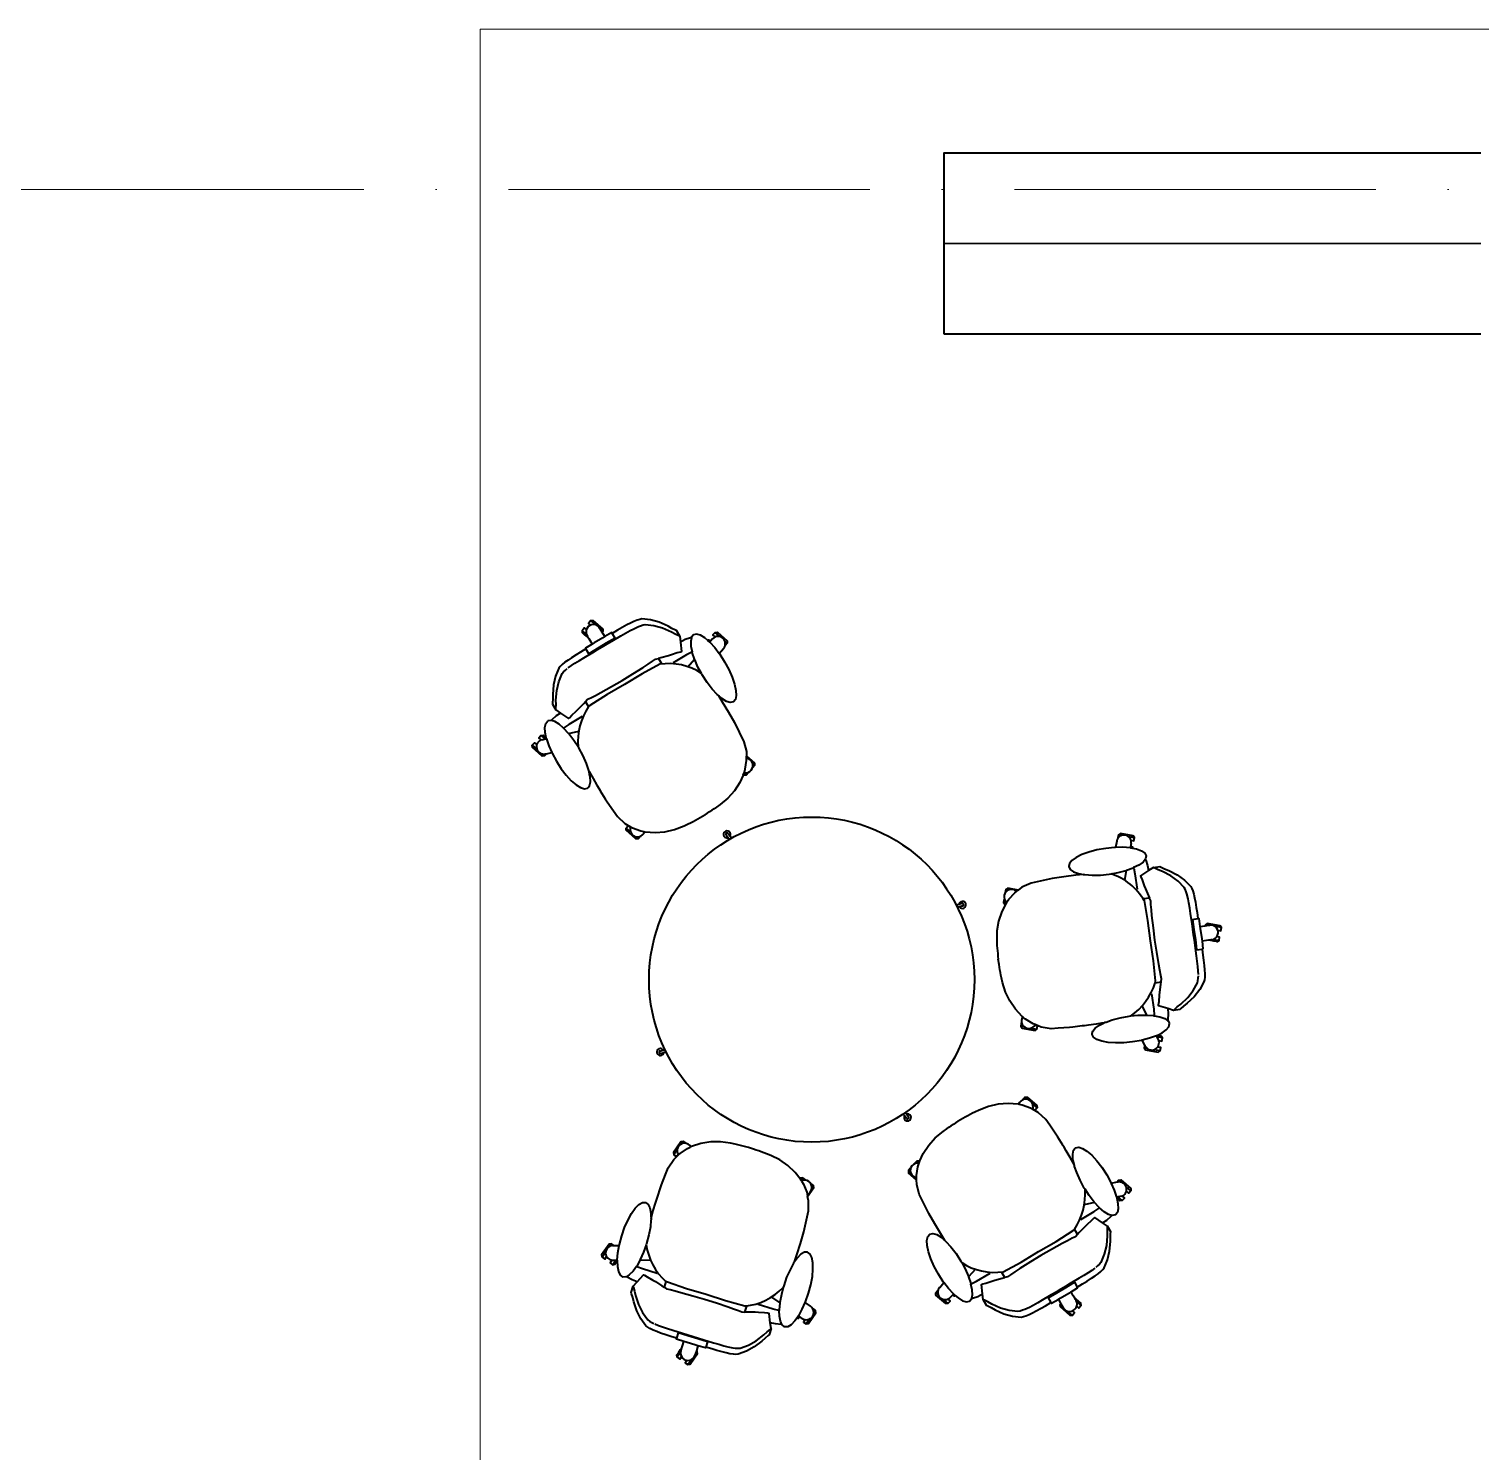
# Model space of a CAD drawing. Header units: millimetres. Extents: x -6467 to 105918, y -7090 to 92481.
# Drawn here: x 84413 to 88430, y 78537 to 82475 of the extents above; entities that cross this region are included whole.
import ezdxf

# ---------------------------------------------------------------- set-up
doc = ezdxf.new("R2010")
doc.units = ezdxf.units.MM
doc.linetypes.add('50_200_ШТРИХ_1Т_ш5_п1_п1_', pattern=[1400, 1000, -200, 0, -200])
doc.linetypes.add('IMPORT-200_ШТРИХ__ш1_п0_6_ _4_', pattern=[128000, 80000, -48000])
for name, color, linetype, lineweight, true_color in [('мебель 2 этаж-1', 7, 'Continuous', 40, 0xaaaaaa), ('Оси-3', 7, '50_200_ШТРИХ_1Т_ш5_п1_п1_', 9, 0xaaaaaa), ('ТХ_функционал-13', 7, 'IMPORT-200_ШТРИХ__ш1_п0_6_ _4_', 20, 0xaaaaaa), ('ТХ_функционал-2', 7, 'Continuous', 40, 0xaaaaaa), ('ТХ_функционал-9', 7, 'Continuous', 30, 0xaaaaaa)]:
    doc.layers.add(name, color=color, linetype=linetype, lineweight=lineweight, true_color=true_color)

# ---------------------------------------------------------------- blocks, each defined once
blk = doc.blocks.new('мебель 2 этаж-28800768-АИ_План этажа Радиаторы_2')
at = {"layer": 'ТХ_функционал-13', "flags": 128}
for points in [[(87924.1, 84190.2), (94621.1, 84190.2), (94621.1, 77150.2), (91513.5, 77150.2)], [(90469.7, 77150.2), (87924.1, 77150.2), (87924.1, 84190.2)]]:
    blk.add_lwpolyline(points, dxfattribs=at)
at = {"layer": 'ТХ_функционал-2'}
for p, q in [((89207.5, 83346.3), (90693.5, 83346.3)), ((88230, 82552.9), (88243.4, 82541.1)), ((88256.7, 82529.4), (88263.8, 82523.1)), ((88587.5, 82508.5), (88574.5, 82520)), ((88608.2, 82490.2), (88601.3, 82496.3)), ((88498.6, 82425.2), (88517.5, 82446.4)), ((88092.4, 82235.2), (88103.8, 82225.2)), ((88169.1, 82240.4), (88197.3, 82246.9)), ((88068.6, 82208.2), (88081.4, 82196.9)), ((88096.2, 82183.9), (88102.4, 82178.4)), ((88107.7, 82184.5), (88122.6, 82187.8)), ((88678.3, 82156.6), (88683.8, 82151.7)), ((88229.4, 82128.6), (88229.5, 82128.5)), ((88654.1, 82129.9), (88660, 82124.7)), ((88355, 81955), (88361.8, 81949)), ((88604.6, 81959.5), (88614.1, 81947.3)), ((88610.6, 81963.3), (88619.6, 81951.7)), ((89690.7, 81960.1), (89699.7, 81958.5)), ((89717.9, 81955.3), (89735, 81952.2)), ((89708.1, 81833.8), (89712.9, 81861.8)), ((89386, 81807.1), (89378.7, 81808.4)), ((89257.3, 81769.7), (89243.3, 81765.3)), ((89260, 81763.2), (89245.2, 81758.6)), ((89380.2, 81771.6), (89372.4, 81773)), ((89940.2, 81709.4), (89930.9, 81711.1)), ((89975.2, 81703.2), (89957.7, 81706.3)), ((89768.7, 81460.9), (89756.2, 81487.1)), ((89643.6, 81438.5), (89643.5, 81438.5)), ((89429.6, 81428.6), (89420.7, 81430.2)), ((89763.2, 81378.1), (89756.4, 81391.8)), ((89812.4, 81397.7), (89797.5, 81400.4)), ((88421.8, 81361.6), (88436.6, 81366.2)), ((88424.5, 81355.1), (88438.5, 81359.5)), ((89769.8, 81368.7), (89761.7, 81370.1)), ((89806, 81362.3), (89789.3, 81365.2)), ((89438.3, 81227.7), (89431.6, 81233.7)), ((89109.5, 81179.3), (89100, 81191.5)), ((89103.6, 81175.5), (89094.6, 81187.1)), ((88480.7, 81104), (88485.9, 81111.4)), ((89115.1, 81026.1), (89109.5, 81031)), ((89139.3, 81052.7), (89133.3, 81058)), ((89563.9, 81054.1), (89563.8, 81054.2)), ((88812.4, 81003.9), (88817, 81010.4)), ((88842.2, 80983.6), (88846.4, 80989.7)), ((89685.6, 80998.2), (89670.7, 80994.9)), ((89697.1, 80998.8), (89690.9, 81004.2)), ((89700.9, 80947.5), (89689.6, 80957.5)), ((89724.7, 80974.5), (89711.9, 80985.7)), ((89624.2, 80942.3), (89596, 80935.8)), ((88399.3, 80905.9), (88399.3, 80905.9)), ((88261.6, 80790.8), (88271.3, 80804.7)), ((88282.7, 80820.9), (88287.4, 80827.6)), ((88294.1, 80823), (88309.3, 80823.3)), ((88291, 80770.1), (88299.7, 80782.5)), ((88366.8, 80783), (88395.8, 80783.3)), ((89294.7, 80757.5), (89275.9, 80736.3)), ((88730.4, 80680.4), (88753.7, 80664.3)), ((89185.1, 80692.5), (89192, 80686.4)), ((89205.8, 80674.2), (89218.8, 80662.7)), ((88852.2, 80642.9), (88846.9, 80635.4)), ((89536.6, 80653.3), (89529.5, 80659.6)), ((89563.3, 80629.8), (89549.9, 80641.6)), ((88836.3, 80620.3), (88826.3, 80606.1)), ((88499.1, 80493.5), (88509.4, 80508.1)), ((88519.6, 80522.6), (88525, 80530.3))]:
    blk.add_line(p, q, dxfattribs=at)
at = {"layer": 'ТХ_функционал-2', "flags": 128}
for points in [[(90693.5, 83846.3), (89207.5, 83846.3), (89207.5, 83346.3)], [(88366, 82556.3), (88359, 82554.2), (88350, 82550.7), (88340.3, 82546), (88330.1, 82540.7), (88317.1, 82533.3), (88304.4, 82526), (88289.8, 82517.5)], [(88468, 82525.1), (88464.6, 82526.7), (88455.1, 82531.3), (88444.3, 82537.5), (88420, 82548.2), (88396.1, 82554.9), (88371.9, 82557.4), (88366, 82556.3)], [(88167.9, 82422), (88176.7, 82428.3), (88186.3, 82434.6), (88198.9, 82442.5), (88211.5, 82450.1), (88236.1, 82465), (88249.2, 82472.8), (88262.4, 82480.6), (88275.5, 82488.3), (88288.7, 82496), (88313.5, 82510.5), (88326.3, 82517.8), (88339.3, 82525.2), (88349.4, 82530.5), (88362.2, 82536.4), (88368.2, 82538.7), (88375.1, 82540.8), (88381, 82541.9), (88405.3, 82539.4)], [(88206.2, 82525.9), (88212.2, 82532.6), (88218.3, 82527.2)], [(88218.6, 82515), (88214.7, 82518.4), (88208.5, 82523.9), (88206.2, 82525.9), (88206.6, 82519.5), (88208.4, 82517.9), (88213.4, 82513.6), (88220.1, 82507.6), (88224.9, 82503.4)], [(88297.6, 82504.2), (88289.8, 82517.5), (88289, 82518.9), (88288.4, 82519.5), (88269.2, 82508.5), (88263.9, 82505.5), (88239.8, 82491.2), (88234.1, 82487.7), (88215.7, 82476.5), (88216, 82475.7), (88216.8, 82474.3)], [(88230.7, 82540.3), (88224.1, 82546.1), (88230, 82552.9), (88236.4, 82553.3), (88263.4, 82529.5), (88263.8, 82523.1), (88261.8, 82520.9)], [(88269.2, 82508.4), (88261.8, 82520.8), (88256.3, 82530), (88255.5, 82531.3), (88255.2, 82531.9)], [(88405.3, 82539.4), (88429.2, 82532.7), (88453.4, 82522), (88464.3, 82515.8), (88473.8, 82511.2), (88477.2, 82509.6), (88468, 82525.1)], [(88574.9, 82507.6), (88568.5, 82513.2), (88574.5, 82520), (88580.8, 82520.4), (88607.8, 82496.6), (88608.2, 82490.2), (88602.3, 82483.5), (88602.1, 82483.7)], [(88220.2, 82511.4), (88221.5, 82509.2), (88224.9, 82503.4), (88227.7, 82498.7), (88234.2, 82487.7)], [(88297.4, 82503.8), (88297.6, 82504.2), (88273.2, 82490.2), (88248.7, 82475.7), (88224.7, 82461), (88225.1, 82461.1)], [(88477.2, 82509.6), (88478.8, 82493.5), (88481.5, 82467.3), (88478.5, 82465.9), (88469.6, 82463.4), (88453.4, 82458.1), (88445.1, 82455.5), (88424.6, 82449.8), (88417.5, 82448.1)], [(88567.6, 82502.6), (88561.3, 82495.6), (88559.4, 82493.4), (88559.7, 82493.2), (88573.5, 82478.1), (88585.9, 82461.9), (88587.4, 82459.9), (88600.9, 82439.1), (88612.6, 82417.3), (88621.9, 82396.4), (88628.4, 82376.9), (88632.2, 82359.7), (88632.9, 82345.3), (88630.5, 82334.5), (88624.9, 82327.8), (88616.3, 82326.1), (88605.7, 82329.2), (88593.4, 82336.8), (88583.5, 82345.4), (88580.1, 82348.3), (88580, 82348.4), (88566.2, 82363.4), (88552.3, 82381.6), (88538.9, 82402.4), (88536.6, 82406.7), (88527.1, 82424.2), (88517.9, 82445.1), (88517.5, 82446.4), (88511.3, 82464.6), (88511, 82466.3), (88510, 82465.9), (88495.3, 82458.3), (88458.2, 82436.4)], [(88508.9, 82505.6), (88506.6, 82505.3), (88491.8, 82500.2), (88478.8, 82493.5)], [(88559.4, 82493.4), (88554.7, 82497.5), (88546.4, 82504.7), (88534.1, 82512.3), (88523.4, 82515.4), (88514.9, 82513.7), (88509.2, 82507), (88508.9, 82505.6), (88506.9, 82496.2), (88507.6, 82481.8), (88511, 82466.3)], [(88554.7, 82497.5), (88556.6, 82499.7), (88561.3, 82495.6)], [(88224.7, 82461), (88216.8, 82474.3), (88202.4, 82465.6), (88189.8, 82458), (88177.1, 82450.1), (88167.5, 82443.8), (88158.7, 82437.5), (88151.3, 82431.3), (88146.2, 82426.2)], [(88221.7, 82335), (88230.8, 82339.3), (88243.8, 82346), (88258.3, 82353.8), (88288, 82370.4), (88317.4, 82387.5), (88346.6, 82405.1), (88375.4, 82423.1), (88389.2, 82432.1), (88401.4, 82440.2), (88409.6, 82446.1), (88417.5, 82448.1), (88425.9, 82433.9)], [(88585.9, 82461.9), (88597.6, 82475.4), (88597.6, 82475.4), (88597.7, 82475.5), (88598, 82475.8)], [(88146.2, 82426.2), (88142.4, 82421.6), (88132.9, 82399.1), (88127.2, 82374.9), (88125, 82348.5), (88125.1, 82336), (88124.6, 82325.5), (88124.3, 82321.7), (88133.5, 82306.3), (88146.8, 82297.1), (88168.6, 82282.1), (88171.2, 82284.1), (88177.7, 82290.7), (88190.1, 82302.3), (88196.4, 82308.3), (88211.2, 82323.6), (88216.1, 82328.9), (88221.7, 82335)], [(88133.5, 82306.3), (88133.7, 82310), (88134.3, 82320.6), (88134.1, 82333), (88136.4, 82359.4), (88142, 82383.6), (88151.5, 82406.1), (88155.3, 82410.7), (88160.5, 82415.8), (88165.3, 82419.9)], [(88425.9, 82433.9), (88421.5, 82432.1), (88372.2, 82405.2), (88324.2, 82376.1), (88275.6, 82348), (88228.2, 82317.8), (88224.6, 82314.7), (88216.1, 82328.9)], [(88583.5, 82345.4), (88594.3, 82327.6), (88611.1, 82299.3), (88627.7, 82270.8), (88654.3, 82217.6), (88661, 82190.5), (88661.2, 82177.6), (88683.4, 82158.1)], [(88107.8, 82225.8), (88114.4, 82206.4), (88122.6, 82187.8), (88123.6, 82185.5), (88135.4, 82163.7), (88148.8, 82142.9), (88162.7, 82124.7), (88176.6, 82109.6), (88189.9, 82098), (88202.2, 82090.5), (88212.8, 82087.3), (88221.4, 82089.1), (88223.1, 82091.1), (88223.2, 82091.1), (88227, 82095.7), (88229.4, 82106.6), (88228.7, 82121), (88227.3, 82127.2), (88227.3, 82127.3), (88225.6, 82135.3), (88224.9, 82138.2), (88224.2, 82140.4), (88218.4, 82157.6), (88209.2, 82178.6), (88197.4, 82200.3), (88195.3, 82203.6), (88184, 82221.2), (88170, 82239.3), (88169.2, 82240.3), (88156.2, 82254.4), (88154.9, 82255.5), (88142.9, 82266), (88130.6, 82273.6), (88121.5, 82276.2), (88119.9, 82276.7), (88111.4, 82275)], [(88146.8, 82297.1), (88134.7, 82288.9), (88123.1, 82278.4), (88121.5, 82276.2)], [(88206.8, 82287.7), (88169.7, 82265.7), (88156, 82256.4), (88154.9, 82255.5)], [(88093.1, 82222.6), (88086.5, 82228.5), (88092.4, 82235.2), (88098.8, 82235.6), (88107.4, 82228)], [(88095.5, 82223.3), (88107.8, 82226.1), (88107.4, 82228), (88104.1, 82243.1), (88103.4, 82257.4), (88105.7, 82268.3), (88111.4, 82275)], [(88104.5, 82183.8), (88107.7, 82184.5), (88102.4, 82178.4), (88096, 82178), (88069, 82201.8), (88068.6, 82208.2), (88074.6, 82214.9), (88080.9, 82209.4)], [(88652.3, 82125.5), (88655.4, 82133.4), (88655.5, 82133.8), (88657.8, 82141.8), (88661.4, 82165.8), (88661.3, 82171.8), (88661.2, 82177.6), (88683.4, 82158.1), (88683.8, 82151.7), (88677.9, 82145), (88677.8, 82145)], [(88225.6, 82135.3), (88229.5, 82128.5), (88236.7, 82116), (88247.5, 82097.5), (88253.4, 82087.6), (88256.7, 82082.2), (88256.7, 82082.1), (88270.4, 82059.4), (88275.7, 82051.7), (88293.1, 82026.5), (88304.2, 82010.4), (88324.8, 81991.6), (88340.5, 81982.5), (88346.2, 81979.3), (88369, 81970.9), (88377.1, 81969.1), (88377.5, 81968.9), (88379.1, 81968.6), (88380.8, 81968.2), (88408.3, 81966.2), (88435.8, 81968.3), (88462.5, 81974.4), (88488.5, 81984.7), (88499.8, 81990.1), (88506.6, 81993.5), (88513.3, 81997), (88520, 82000.6), (88526.6, 82004.2), (88533.2, 82008), (88546.3, 82015.7)], [(88665.1, 82132.2), (88666, 82131.5), (88660, 82124.7), (88653.7, 82124.3), (88652.3, 82125.5), (88643, 82105.1), (88627.9, 82081.9), (88609.7, 82061.6), (88588.2, 82043.7), (88577.9, 82036.3), (88571.7, 82032.1), (88565.4, 82027.8), (88559.1, 82023.7), (88552.7, 82019.6), (88546.3, 82015.7)], [(88340.4, 81967.9), (88328, 81978.8), (88334, 81985.5), (88339.8, 81980.4)], [(88367.5, 81956), (88367.7, 81955.8), (88361.8, 81949), (88355.4, 81948.6), (88328.4, 81972.4), (88328, 81978.8)], [(89725.1, 81944.8), (89733.4, 81943.4), (89735, 81952.2), (89731.3, 81957.4), (89695.9, 81963.7), (89690.7, 81960.1), (89689.1, 81951.2), (89689.4, 81951.2)], [(89725.7, 81936), (89724.1, 81926.7), (89723.6, 81923.9), (89723.2, 81923.9), (89702.8, 81925.4), (89682.5, 81925), (89679.9, 81924.9), (89655.3, 81922.5), (89630.9, 81918.1), (89608.7, 81912.3), (89589.5, 81905.4), (89573.7, 81897.5), (89561.9, 81889.2), (89554.9, 81880.5), (89553.2, 81872), (89557.2, 81864.2), (89566.3, 81857.8), (89579.8, 81853), (89592.8, 81850.5), (89597.2, 81849.7), (89597.3, 81849.7), (89617.6, 81848.3), (89640.5, 81848.7), (89665.2, 81851.2), (89670, 81852), (89689.5, 81855.5), (89711.7, 81861.3), (89712.9, 81861.8), (89730.9, 81868.3), (89732.5, 81869.1), (89732.8, 81868.1), (89736.1, 81851.9), (89742, 81809.2)], [(89685.8, 81943.1), (89685.7, 81942.6), (89685.7, 81942.7), (89685.7, 81942.5), (89682.5, 81925)], [(89723.6, 81923.9), (89729.7, 81922.7), (89740.6, 81920.7), (89754.1, 81915.8), (89763.2, 81909.5), (89767.2, 81901.7), (89765.5, 81893.1), (89764.6, 81892), (89758.5, 81884.5), (89746.7, 81876.1), (89732.5, 81869.1)], [(89729.7, 81922.7), (89730.2, 81925.6), (89724.1, 81926.7)], [(89764.6, 81892), (89765.8, 81890), (89771, 81875.2), (89773.8, 81860.9)], [(89592.8, 81850.5), (89572.1, 81847.9), (89539.5, 81843.5), (89506.9, 81838.7), (89448.6, 81826.4), (89423.3, 81814.7), (89413.1, 81806.9), (89384, 81812.1)], [(89787.5, 81869.7), (89773.8, 81860.9), (89751.6, 81846.6), (89752.4, 81843.4), (89756, 81834.9), (89762, 81818.9), (89765.1, 81810.8), (89773.4, 81791.3), (89776.5, 81784.7)], [(89855.5, 81831.9), (89835.4, 81846.5), (89811.9, 81858.7), (89800.3, 81863.4), (89790.8, 81868), (89787.5, 81869.7), (89805.3, 81872.2)], [(89805.3, 81872.2), (89808.6, 81870.5), (89818.2, 81865.9), (89829.7, 81861.2), (89853.2, 81849), (89873.3, 81834.4), (89890.4, 81817), (89893.2, 81811.7)], [(89377.8, 81767.5), (89382.1, 81774.8), (89382.3, 81775.1), (89387.2, 81781.9), (89403.7, 81799.7), (89408.5, 81803.3), (89413.1, 81806.9), (89384, 81812.1), (89378.7, 81808.4), (89377.2, 81799.6), (89377.2, 81799.6)], [(89911.5, 81573.1), (89911, 81583.9), (89910, 81595.3), (89908.2, 81610.1), (89906.3, 81624.7), (89902.6, 81653.2), (89900.6, 81668.4), (89898.5, 81683.5), (89896.4, 81698.6), (89894.2, 81713.7), (89890, 81742.1), (89887.8, 81756.7), (89885.5, 81771.4), (89883.4, 81782.7), (89880, 81796.4), (89878.1, 81802.5), (89875.4, 81809.2), (89872.6, 81814.5), (89855.5, 81831.9)], [(89893.2, 81811.7), (89896, 81805), (89898.8, 81795.7), (89901.2, 81785.2), (89903.3, 81773.9), (89905.7, 81759.2), (89907.9, 81744.6), (89910.3, 81727.9)], [(89375.2, 81781.6), (89374, 81781.9), (89372.4, 81773), (89376.1, 81767.8), (89377.8, 81767.5), (89367.7, 81747.4), (89359, 81721.2), (89354.4, 81694.3), (89353.8, 81666.4), (89354.4, 81653.7), (89354.9, 81646.2), (89355.5, 81638.6), (89356.3, 81631.1), (89357.1, 81623.6), (89358, 81616.1)], [(89915.4, 81531.4), (89900, 81511.9), (89880.8, 81493.7), (89870.9, 81486.1), (89863, 81479.1), (89860.2, 81476.5), (89842.4, 81474.1), (89826.9, 81478.8), (89801.6, 81486.5), (89801.5, 81489.8), (89802.7, 81498.9), (89804, 81516), (89804.8, 81524.6), (89807.5, 81545.7), (89808.6, 81552.9), (89809.9, 81561), (89807.6, 81570.8), (89804.8, 81585.1), (89801.9, 81601.4), (89796.4, 81634.9), (89791.4, 81668.6), (89787, 81702.3), (89783.2, 81736.2), (89781.6, 81752.6), (89780.3, 81767.1), (89779.9, 81777.2), (89776.5, 81784.7), (89760.1, 81782.4), (89761.5, 81777.8), (89771.1, 81722.5), (89778.2, 81666.8), (89786.6, 81611.3), (89792.4, 81555.4), (89792.3, 81550.6), (89808.6, 81552.9)], [(89894.9, 81725.3), (89895, 81725.8), (89899.3, 81698), (89903.2, 81669.8), (89906.7, 81641.8), (89906.5, 81642.2)], [(89895, 81725.8), (89910.3, 81727.9), (89911.9, 81728.1), (89912.8, 81728.1), (89916.1, 81706.2), (89917, 81700.2), (89920.8, 81672.4), (89921.7, 81665.8), (89924.4, 81644.5), (89923.6, 81644.2), (89922, 81643.9)], [(89965, 81695.9), (89973.7, 81694.3), (89975.2, 81703.2), (89971.6, 81708.4), (89936.1, 81714.7), (89930.9, 81711.1), (89930.4, 81708.1)], [(89916.1, 81706.1), (89930.3, 81708.1), (89940.9, 81709.5), (89942.5, 81709.7), (89943.1, 81709.8)], [(89968.9, 81667.8), (89970.5, 81676.6), (89962.4, 81678.1)], [(89906.7, 81641.8), (89922, 81643.9), (89924.2, 81627.2), (89926, 81612.6), (89927.8, 81597.8), (89928.8, 81586.3), (89929.4, 81575.6), (89929.2, 81565.9), (89928.3, 81558.7)], [(89948.9, 81669.7), (89946.4, 81669.4), (89939.7, 81668.4), (89934.2, 81667.6), (89921.7, 81665.9)], [(89952.6, 81670.6), (89957.8, 81669.7), (89966, 81668.3), (89968.9, 81667.8), (89963.7, 81664.1), (89961.3, 81664.5), (89954.8, 81665.7), (89946, 81667.3), (89939.7, 81668.4)], [(89651.3, 81439.7), (89643.5, 81438.5), (89629.2, 81436.3), (89608, 81433.3), (89596.6, 81431.7), (89590.3, 81430.9), (89590.3, 81430.9), (89564, 81427.5), (89554.6, 81426.8), (89524.1, 81424.8), (89504.6, 81423.4), (89477, 81427.8), (89460.1, 81434.5), (89454.1, 81436.9), (89433.4, 81449.5), (89426.8, 81454.7), (89426.5, 81455), (89425.2, 81455.9), (89423.9, 81457), (89405.2, 81477.3), (89389.7, 81500.2), (89377.9, 81524.8), (89369.7, 81551.6), (89366.9, 81563.9), (89365.3, 81571.3), (89363.9, 81578.7), (89362.5, 81586.1), (89361.2, 81593.6), (89360, 81601.1), (89358, 81616.1)], [(89842.4, 81474.1), (89845.1, 81476.6), (89853.1, 81483.6), (89862.9, 81491.3), (89882.2, 81509.4), (89897.6, 81528.9), (89909.3, 81550.4), (89910.5, 81556.2), (89911.3, 81563.4), (89911.5, 81569.8)], [(89928.3, 81558.7), (89927.1, 81552.8), (89915.4, 81531.4)], [(89782.2, 81519.8), (89788.1, 81477.2), (89789.4, 81460.7), (89789.3, 81459.2)], [(89826.9, 81478.8), (89828, 81464.3), (89827.1, 81448.6), (89826.3, 81446)], [(89422.6, 81439), (89422.3, 81439.1), (89420.7, 81430.2), (89424.4, 81425), (89459.8, 81418.7), (89465, 81422.3)], [(89448.7, 81425.2), (89465, 81422.3), (89466.6, 81431.2), (89458.9, 81432.6)], [(89795.4, 81403.9), (89776.1, 81396.9), (89756.4, 81391.8), (89754, 81391.1), (89729.6, 81386.8), (89705, 81384.3), (89682.1, 81383.9), (89661.7, 81385.3), (89644.3, 81388.6), (89630.8, 81393.4), (89621.7, 81399.8), (89617.7, 81407.6), (89618.2, 81410.2), (89618.2, 81410.3), (89619.4, 81416.2), (89626.4, 81424.8), (89638.1, 81433.2), (89643.9, 81436), (89643.9, 81436), (89651.3, 81439.7), (89653.9, 81441), (89656.1, 81441.8), (89673.2, 81448), (89695.3, 81453.8), (89719.7, 81458.1), (89723.6, 81458.5), (89744.4, 81460.6), (89767.2, 81461), (89768.5, 81460.9), (89787.7, 81459.5), (89789.3, 81459.2), (89805, 81456.3), (89818.6, 81451.5), (89826.3, 81446), (89827.7, 81445.1), (89831.6, 81437.3)], [(89801.1, 81392.7), (89795.7, 81404.1), (89797.5, 81404.9), (89811.2, 81411.7), (89822.9, 81420.1), (89829.9, 81428.7), (89831.6, 81437.3)], [(89802.1, 81390.4), (89810.8, 81388.8), (89812.4, 81397.7), (89808.7, 81402.9), (89797.5, 81404.9)], [(89764.6, 81375.1), (89763.2, 81378.1), (89761.7, 81370.1), (89765.4, 81364.9), (89800.8, 81358.6), (89806, 81362.3), (89807.6, 81371.1), (89799.3, 81372.6)], [(89425.9, 81226.7), (89425.6, 81226.9), (89431.6, 81233.7), (89437.9, 81234.1), (89464.9, 81210.3), (89465.3, 81203.9)], [(89416.2, 81213.6), (89415.8, 81213.7), (89414.3, 81214.1), (89412.6, 81214.5), (89385, 81216.5), (89357.5, 81214.4), (89330.9, 81208.2), (89304.9, 81198), (89293.5, 81192.5), (89286.7, 81189.2), (89280, 81185.7), (89273.3, 81182.1), (89266.7, 81178.5), (89260.1, 81174.7), (89247.1, 81167)], [(89567.8, 81047.4), (89563.8, 81054.2), (89556.6, 81066.7), (89545.8, 81085.2), (89539.9, 81095.1), (89536.7, 81100.5), (89536.6, 81100.6), (89523, 81123.3), (89517.6, 81131), (89500.2, 81156.1), (89489.1, 81172.3), (89468.6, 81191.1), (89452.8, 81200.2), (89447.1, 81203.4), (89424.4, 81211.8), (89416.2, 81213.6)], [(89452.9, 81214.8), (89465.3, 81203.9), (89459.4, 81197.2), (89453.5, 81202.3)], [(89128.2, 81050.5), (89127.4, 81051.2), (89133.3, 81058), (89139.7, 81058.4), (89141, 81057.2), (89150.4, 81077.6), (89165.5, 81100.7), (89183.6, 81121.1), (89205.1, 81139), (89215.4, 81146.3), (89221.6, 81150.6), (89227.9, 81154.9), (89234.2, 81159), (89240.6, 81163.1), (89247.1, 81167)], [(88493.1, 81105.9), (88493.3, 81106.2), (88485.9, 81111.4), (88479.6, 81110.3), (88458.9, 81080.8), (88460, 81074.5)], [(88823.7, 81004.3), (88824.4, 81005.2), (88817, 81010.4), (88810.7, 81009.3), (88809.7, 81007.8), (88795.8, 81025.5), (88775.7, 81044.4), (88753.3, 81060), (88728.2, 81072.3), (88716.5, 81077.1), (88709.4, 81079.8), (88702.3, 81082.4), (88695.2, 81085), (88688.1, 81087.4), (88680.9, 81089.8), (88666.4, 81094.2), (88659.1, 81096.3), (88651.8, 81098.3), (88644.5, 81100.2), (88637.1, 81102), (88629.8, 81103.7), (88617.4, 81106.4), (88589.7, 81110.2), (88562.4, 81110), (88535.2, 81105.6), (88508.9, 81097.2), (88507.3, 81096.4), (88505.9, 81095.7), (88505.5, 81095.5)], [(88397.1, 80898.4), (88399.3, 80905.9), (88403.4, 80919.8), (88409.6, 80940.3), (88413, 80951.3), (88414.9, 80957.3), (88414.9, 80957.4), (88422.9, 80982.7), (88426.3, 80991.4), (88437.3, 81019.9), (88444.3, 81038.2), (88459.9, 81061.4), (88473.1, 81073.8), (88477.8, 81078.3), (88498, 81091.8), (88505.5, 81095.5)], [(88469.5, 81088.1), (88460, 81074.5), (88467.4, 81069.4), (88471.9, 81075.8)], [(89697.9, 80959.4), (89685.6, 80956.6), (89686, 80954.6), (89689.2, 80939.6), (89690, 80925.2), (89687.6, 80914.4), (89681.9, 80907.7), (89673.4, 80906), (89671.8, 80906.5), (89662.7, 80909.1), (89650.5, 80916.7), (89638.4, 80927.2), (89637.2, 80928.3), (89624.1, 80942.4), (89623.3, 80943.4), (89609.4, 80961.5), (89598.1, 80979.1), (89596, 80982.3), (89584.2, 81004.1), (89574.9, 81025.1), (89569.1, 81042.3), (89568.4, 81044.5), (89567.8, 81047.4), (89566, 81055.4), (89566, 81055.5), (89564.7, 81061.7), (89563.9, 81076.1), (89566.3, 81087), (89570.2, 81091.5), (89570.2, 81091.6)], [(89570.2, 81091.6), (89571.9, 81093.6), (89580.5, 81095.4), (89591.2, 81092.2), (89603.4, 81084.7), (89616.7, 81073.1), (89630.6, 81058), (89644.5, 81039.8), (89657.9, 81019), (89669.7, 80997.2), (89670.7, 80994.9), (89678.9, 80976.3), (89685.5, 80956.9)], [(89115.5, 81037.7), (89115.5, 81037.7), (89109.5, 81031), (89109.9, 81024.6), (89132.1, 81005), (89132, 81010.9), (89131.9, 81016.9), (89135.6, 81040.9), (89137.8, 81048.9), (89137.9, 81049.3), (89141, 81057.2)], [(88809.7, 81007.8), (88814.5, 81000.9), (88814.7, 81000.5), (88818.8, 80993.2), (88828, 80970.8), (88829.3, 80964.9), (88830.5, 80959.2), (88847.5, 80983.4), (88846.4, 80989.7), (88839.1, 80994.8), (88839.1, 80994.9)], [(89209.9, 80837.3), (89199, 80855.1), (89182.2, 80883.4), (89165.7, 80911.9), (89139, 80965.1), (89132.4, 80992.2), (89132.1, 81005), (89109.9, 81024.6)], [(89688.8, 80998.9), (89685.6, 80998.2), (89690.9, 81004.2), (89697.3, 81004.6), (89724.3, 80980.8), (89724.7, 80974.5), (89718.8, 80967.7), (89712.4, 80973.3)], [(88794.2, 80777.9), (88800.6, 80797.8), (88810.3, 80829.2), (88819.7, 80860.7), (88833.2, 80918.8), (88833.3, 80946.6), (88830.5, 80959.2), (88847.5, 80983.4)], [(89700.3, 80960.1), (89706.9, 80954.2), (89700.9, 80947.5), (89694.6, 80947.1), (89686, 80954.6)], [(88303.8, 80782.8), (88305.6, 80803.3), (88309.3, 80823.3), (88309.7, 80825.8), (88316.1, 80849.7), (88324.2, 80873.1), (88333.5, 80894), (88343.5, 80911.9), (88353.7, 80926.3), (88363.8, 80936.5), (88373.5, 80942.1), (88382.2, 80942.4), (88384.3, 80940.8), (88384.4, 80940.8), (88389.2, 80937.2), (88394.1, 80927.2), (88396.7, 80913.1), (88396.9, 80906.7), (88396.9, 80906.6), (88397.1, 80898.4), (88397.2, 80895.4), (88397, 80893.1), (88395.3, 80875), (88391.3, 80852.5), (88384.9, 80828.6), (88383.6, 80824.9), (88376.7, 80805.2), (88367.5, 80784.3), (88366.8, 80783.2), (88357.5, 80766.4), (88356.5, 80765), (88347.3, 80752), (88337.1, 80741.8), (88328.9, 80737), (88327.5, 80736.2), (88318.8, 80735.9)], [(89586.5, 80895), (89623.6, 80917), (89637.3, 80926.2), (89638.4, 80927.2)], [(89660.5, 80783.6), (89666.1, 80807.8), (89668.4, 80834.2), (89668.2, 80846.6), (89668.8, 80857.2), (89669, 80860.9), (89659.9, 80876.4), (89646.5, 80885.6), (89624.8, 80900.6), (89622.1, 80898.6), (89615.7, 80892), (89603.2, 80880.4), (89596.9, 80874.4), (89582.1, 80859.1), (89577.2, 80853.8), (89571.6, 80847.7)], [(89659.9, 80876.4), (89659.6, 80872.7), (89659, 80862.1), (89659.2, 80849.6), (89657, 80823.3), (89651.3, 80799.1), (89641.8, 80776.6), (89638, 80772), (89632.9, 80766.8), (89628, 80762.8)], [(89646.5, 80885.6), (89658.6, 80893.8), (89670.2, 80904.2), (89671.8, 80906.5)], [(89225.7, 80680.1), (89232, 80687.1), (89233.9, 80689.3), (89233.7, 80689.5), (89219.8, 80704.6), (89207.4, 80720.8), (89205.9, 80722.8), (89192.5, 80743.6), (89180.7, 80765.4), (89171.4, 80786.3), (89164.9, 80805.7), (89161.2, 80823), (89160.4, 80837.4), (89162.8, 80848.2), (89168.4, 80854.9), (89177, 80856.6), (89187.7, 80853.5), (89199.9, 80845.9), (89209.9, 80837.3), (89213.2, 80834.3), (89213.3, 80834.3), (89227.1, 80819.3), (89241, 80801.1), (89254.4, 80780.3), (89256.8, 80776), (89266.2, 80758.5)], [(89367.4, 80748.8), (89371.8, 80750.5), (89421.1, 80777.5), (89469.1, 80806.6), (89517.8, 80834.7), (89565.1, 80864.9), (89568.8, 80868), (89577.2, 80853.8)], [(89571.6, 80847.7), (89562.5, 80843.4), (89549.6, 80836.6), (89535, 80828.9), (89505.3, 80812.3), (89475.9, 80795.2), (89446.7, 80777.6), (89417.9, 80759.6), (89404.1, 80750.6), (89391.9, 80742.5), (89383.8, 80736.6), (89375.8, 80734.6), (89367.4, 80748.8)], [(88290.7, 80822.9), (88294.1, 80823), (88287.4, 80827.6), (88281.1, 80826.5), (88260.5, 80797.1), (88261.6, 80790.8), (88268.9, 80785.6), (88273.8, 80792.5)], [(88815.6, 80621.4), (88807.8, 80626.7), (88805.5, 80628.4), (88805.7, 80628.7), (88815.6, 80646.6), (88823.8, 80665.2), (88824.9, 80667.5), (88833.1, 80690.9), (88839.4, 80714.8), (88843.5, 80737.3), (88845.3, 80757.8), (88844.9, 80775.4), (88842.3, 80789.6), (88837.4, 80799.5), (88830.4, 80804.7), (88821.6, 80804.4), (88812, 80798.9), (88801.9, 80788.6), (88794.2, 80777.9), (88791.6, 80774.3), (88791.6, 80774.2), (88781.7, 80756.3), (88772.4, 80735.4), (88764.2, 80712), (88763, 80707.3), (88757.9, 80688.1)], [(88288.7, 80782.5), (88283.7, 80775.3), (88291, 80770.1), (88297.3, 80771.2), (88303.9, 80780.6)], [(88291.2, 80782.4), (88303.8, 80782.5), (88303.9, 80780.6), (88304.2, 80765.2), (88306.9, 80751.1), (88311.7, 80741.1), (88318.8, 80735.9)], [(88414.5, 80745.9), (88373.3, 80758.5), (88357.8, 80764.3), (88356.5, 80765)], [(89266.2, 80758.5), (89275.5, 80737.6), (89275.9, 80736.3), (89282, 80718.1), (89282.4, 80716.4), (89283.3, 80716.8), (89298.1, 80724.3), (89335.1, 80746.3)], [(89625.4, 80760.6), (89616.7, 80754.4), (89607.1, 80748), (89594.4, 80740.2), (89581.8, 80732.6), (89557.2, 80717.7), (89544.1, 80709.9), (89531, 80702.1), (89517.8, 80694.4), (89504.6, 80686.6), (89479.8, 80672.2), (89467, 80664.9), (89454.1, 80657.5), (89443.9, 80652.1), (89431.1, 80646.3), (89425.2, 80643.9), (89418.2, 80641.9), (89412.3, 80640.8), (89388, 80643.3), (89364.1, 80650), (89339.9, 80660.7), (89329, 80666.9), (89319.5, 80671.5), (89316.1, 80673), (89325.3, 80657.6)], [(89568.6, 80721.6), (89576.5, 80708.4), (89591, 80717.1), (89603.6, 80724.7), (89616.2, 80732.6), (89625.8, 80738.9), (89634.6, 80745.2), (89642, 80751.4), (89647.2, 80756.5)], [(89647.2, 80756.5), (89651, 80761.1), (89660.5, 80783.6)], [(88358.4, 80722.7), (88344.7, 80727.8), (88331, 80735.3), (88328.9, 80737)], [(88368.7, 80620.3), (88357.5, 80642.4), (88349.2, 80667.5), (88346.4, 80679.7), (88343.4, 80689.9), (88342.3, 80693.4), (88347.6, 80710.6), (88358.4, 80722.7), (88376, 80742.3), (88379.1, 80741), (88386.9, 80736.2), (88401.7, 80727.7), (88409.2, 80723.3), (88427.2, 80712), (88433.2, 80707.9), (88440.1, 80703.4)], [(88347.6, 80710.6), (88348.7, 80707.1), (88351.7, 80696.9), (88354.5, 80684.8), (88362.8, 80659.6), (88374, 80637.5), (88388.5, 80617.8), (88393.3, 80614.2), (88399.4, 80610.4), (88405.1, 80607.6)], [(88661.8, 80655), (88657.1, 80655.7), (88602.8, 80670.3), (88549.3, 80687.4), (88495.5, 80703.3), (88442.4, 80721.6), (88438.1, 80723.7), (88433.2, 80707.9)], [(89195.4, 80706.9), (89195.7, 80707.3), (89195.6, 80707.2), (89195.8, 80707.3), (89207.4, 80720.8)], [(89233.9, 80689.3), (89238.6, 80685.2), (89247, 80678), (89259.2, 80670.4), (89269.9, 80667.2), (89278.4, 80669), (89284.1, 80675.6), (89284.4, 80677.1), (89286.5, 80686.5), (89285.7, 80700.9), (89282.4, 80716.4)], [(89316.1, 80673), (89314.5, 80689.2), (89311.8, 80715.4), (89314.8, 80716.8), (89323.7, 80719.3), (89340, 80724.6), (89348.2, 80727.2), (89368.7, 80732.8), (89375.8, 80734.6)], [(89496, 80678.8), (89495.7, 80678.5), (89520.1, 80692.5), (89544.6, 80707), (89568.6, 80721.6), (89568.2, 80721.6)], [(89495.7, 80678.5), (89503.6, 80665.2), (89504.4, 80663.8), (89504.9, 80663.2), (89524.1, 80674.2), (89529.4, 80677.2), (89553.5, 80691.5), (89559.2, 80695), (89577.6, 80706.2), (89577.3, 80707), (89576.5, 80708.4)], [(88440.1, 80703.4), (88449.9, 80701.3), (88464.1, 80697.8), (88480, 80693.6), (88512.8, 80684.4), (88545.4, 80674.7), (88577.9, 80664.4), (88610.2, 80653.6), (88625.7, 80648.1), (88639.4, 80643.1), (88648.7, 80639.3), (88656.9, 80639.2), (88661.8, 80655)], [(88757.9, 80688.1), (88753.8, 80665.6), (88753.7, 80664.3), (88752, 80645.2), (88752, 80643.4), (88751, 80643.5), (88734.9, 80647.5), (88693.8, 80660.1)], [(89218.5, 80675), (89224.8, 80669.5), (89218.8, 80662.7), (89212.5, 80662.3), (89185.5, 80686.1), (89185.1, 80692.5), (89191, 80699.2), (89191.3, 80699)], [(89238.6, 80685.2), (89236.7, 80683), (89232, 80687.1)], [(89284.4, 80677.1), (89286.7, 80677.3), (89301.5, 80682.5), (89314.5, 80689.2)], [(89524.2, 80674.2), (89531.5, 80661.9), (89537, 80652.7), (89537.8, 80651.4), (89538.1, 80650.8)], [(89573.1, 80671.3), (89571.8, 80673.5), (89568.4, 80679.3), (89565.6, 80684), (89559.2, 80695)], [(89574.7, 80667.7), (89578.7, 80664.3), (89584.9, 80658.8), (89587.1, 80656.8), (89586.7, 80663.2), (89584.9, 80664.8), (89580, 80669.1), (89573.2, 80675.1), (89568.4, 80679.3)], [(88729.4, 80593.4), (88727.2, 80609.4), (88723.6, 80635.5), (88720.4, 80636.2), (88711.1, 80636.5), (88694.1, 80637.9), (88685.5, 80638.5), (88664.2, 80639.2), (88656.9, 80639.2)], [(88805.5, 80628.4), (88801.8, 80623.3), (88795.4, 80614.3), (88785.3, 80604.1), (88775.7, 80598.5), (88766.9, 80598.2), (88759.9, 80603.4), (88759.2, 80604.7), (88755, 80613.4), (88752.4, 80627.5), (88752, 80643.4)], [(88823.8, 80618.2), (88819, 80611.3), (88826.3, 80606.1), (88832.6, 80607.2), (88853.3, 80636.6), (88852.2, 80642.9), (88844.8, 80648.1), (88844.7, 80647.8)], [(88838.8, 80654.5), (88838.4, 80654.8), (88838.5, 80654.8), (88838.4, 80654.9), (88823.8, 80665.2)], [(89325.3, 80657.6), (89328.7, 80656), (89338.2, 80651.4), (89349.1, 80645.2), (89373.3, 80634.5), (89397.2, 80627.8), (89421.5, 80625.3), (89427.4, 80626.4)], [(89427.4, 80626.4), (89434.3, 80628.5), (89443.3, 80632), (89453.1, 80636.7), (89463.2, 80642), (89476.2, 80649.4), (89489, 80656.7), (89503.6, 80665.2)], [(89562.7, 80642.4), (89569.3, 80636.6), (89563.3, 80629.8), (89557, 80629.4), (89530, 80653.2), (89529.5, 80659.6), (89531.5, 80661.8)], [(89587.1, 80656.8), (89581.2, 80650.1), (89575, 80655.5)], [(88388, 80597), (88383.2, 80600.6), (88368.7, 80620.3)], [(88472.5, 80581.5), (88467.9, 80566.7), (88451.8, 80571.8), (88437.8, 80576.3), (88423.7, 80581), (88412.8, 80584.9), (88402.8, 80588.9), (88394.2, 80593.2), (88388, 80597)], [(88408.1, 80606.1), (88418.1, 80602.1), (88428.9, 80598.2), (88443.1, 80593.5), (88457.1, 80589), (88484.5, 80580.4), (88499.1, 80575.8), (88513.7, 80571.3), (88528.3, 80566.9), (88542.9, 80562.5), (88570.4, 80554.2), (88584.6, 80550.1), (88598.9, 80546), (88610, 80543.1), (88623.9, 80540.4), (88630.1, 80539.5), (88637.4, 80539.2), (88643.4, 80539.5), (88666.4, 80547.6), (88688.1, 80559.7), (88709.1, 80575.8), (88718.2, 80584.3), (88726.4, 80591), (88729.4, 80593.4), (88724.1, 80576.1), (88721.1, 80573.8), (88713, 80567.1), (88703.8, 80558.6), (88682.8, 80542.5), (88661.1, 80530.4), (88638.1, 80522.3), (88632.1, 80522), (88624.9, 80522.3), (88615.3, 80523.7), (88604.7, 80525.9), (88593.6, 80528.8), (88579.3, 80532.9), (88565.1, 80537), (88549, 80541.9)], [(88759.2, 80604.7), (88756.9, 80604.4), (88741.3, 80606), (88727.2, 80609.4)], [(88801.8, 80623.3), (88804.2, 80621.6), (88807.8, 80626.7)], [(88553.5, 80556.6), (88549, 80541.9), (88548.5, 80540.3), (88548.1, 80539.6), (88526.9, 80545.8), (88521, 80547.5), (88494.2, 80555.7), (88487.9, 80557.8), (88467.4, 80564.4), (88467.5, 80565.2), (88467.9, 80566.7)], [(88553.1, 80556.9), (88553.5, 80556.6), (88526.5, 80564.5), (88499.3, 80572.9), (88472.5, 80581.5), (88472.9, 80581.5)], [(88479.9, 80531.5), (88480.7, 80533.9), (88482.6, 80540.4), (88484.2, 80545.6), (88487.9, 80557.8)], [(88479.2, 80527.7), (88476.2, 80523.4), (88471.4, 80516.6), (88469.7, 80514.1), (88468.6, 80520.4), (88470, 80522.4), (88473.8, 80527.8), (88478.9, 80535.1), (88482.6, 80540.4)], [(88469.7, 80514.1), (88477.1, 80509), (88481.8, 80515.7)], [(88496.8, 80505.8), (88491.8, 80498.6), (88499.1, 80493.5), (88505.4, 80494.6), (88526.1, 80524), (88525, 80530.3), (88522.6, 80532)], [(88526.8, 80545.8), (88522.6, 80532.1), (88519.4, 80521.9), (88518.9, 80520.4), (88518.7, 80519.7)]]:
    blk.add_lwpolyline(points, dxfattribs=at)
at = {"layer": 'ТХ_функционал-2'}
blk.add_circle((88841.8, 81559.2), 450, dxfattribs=at)
for centre, radius, start, end in [((88237.7, 82521.6), 20.3, 28.5374, 210.2473), ((88582.5, 82488.9), 20.3, 319.8226, 137.4027), ((88445.7, 82268.6), 165.3, 56.662, 98.4224), ((88369.8, 82217), 175.1, 146.0783, 184.3979), ((88100.5, 82203.7), 20.2, 104.3199, 281.4109), ((88658.5, 82151.6), 20.4, 259.7741, 82.0262), ((88359.7, 81975), 20.6, 158.6548, 341.6528), ((88607.3, 81961.2), 9.71, 331.2962, 288.9791), ((88607.6, 81961.4), 3.53, 32.6431, 223.4657), ((89705.7, 81939.1), 20.3, 351.1137, 168.6937), ((89618.5, 81694.9), 165.3, 30.0939, 71.8544), ((89394.4, 81788.5), 20.4, 46.4902, 228.7422), ((89258.8, 81766.1), 9.71, 216.4285, 174.1113), ((89258.6, 81766.4), 3.53, 281.9419, 112.7645), ((89946, 81689.8), 20.3, 278.269, 99.9789), ((89625.4, 81603.4), 175.1, 304.1184, 342.438), ((89442.4, 81444.8), 20.6, 146.8635, 329.8616), ((89782.7, 81384.4), 20.2, 207.1054, 24.1964), ((88423, 81358.7), 9.71, 36.4285, 354.1113), ((88423.2, 81358.4), 3.53, 101.9419, 292.7645), ((89433.6, 81207.7), 20.6, 338.6548, 161.6528), ((89106.9, 81177.6), 9.71, 151.2962, 108.9791), ((89106.6, 81177.4), 3.53, 212.6431, 43.4657), ((88490, 81085.6), 20.6, 31.8828, 214.8808), ((89134.9, 81031.1), 20.4, 79.7741, 262.0262), ((88821.8, 80983.9), 20.4, 291.5094, 113.7614), ((89692.8, 80979), 20.2, 284.3199, 101.4109), ((89423.5, 80965.7), 175.1, 326.0783, 4.3979), ((88291.5, 80802.7), 20.2, 92.1247, 269.2156), ((88556.5, 80852.7), 175.1, 189.1377, 227.4572), ((89347.6, 80914.1), 165.3, 236.662, 278.4224), ((88642.3, 80820.3), 165.3, 275.1131, 316.8736), ((89210.8, 80693.8), 20.3, 139.8226, 317.4027), ((89555.6, 80661.1), 20.3, 208.5374, 30.2473), ((88826.9, 80638.2), 20.3, 236.1329, 53.7129), ((88499.3, 80525.6), 20.3, 163.2883, 344.9981)]:
    blk.add_arc(centre, radius, start, end, dxfattribs=at)
at = {"layer": 'ТХ_функционал-9'}
blk.add_line((89207.5, 83596.3), (90693.5, 83596.3), dxfattribs=at)

msp = doc.modelspace()

# ---------------------------------------------------------------- linework, layer by layer
at = {"layer": 'Оси-3'}
msp.add_line((-5267.3, 82030.7), (104718, 82030.7), dxfattribs=at)

# ---------------------------------------------------------------- block references
at = {"layer": 'мебель 2 этаж-1'}
msp.add_blockref('мебель 2 этаж-28800768-АИ_План этажа Радиаторы_2', (-2263.5, -1715.2), dxfattribs=at)

doc.saveas('drawing.dxf')
